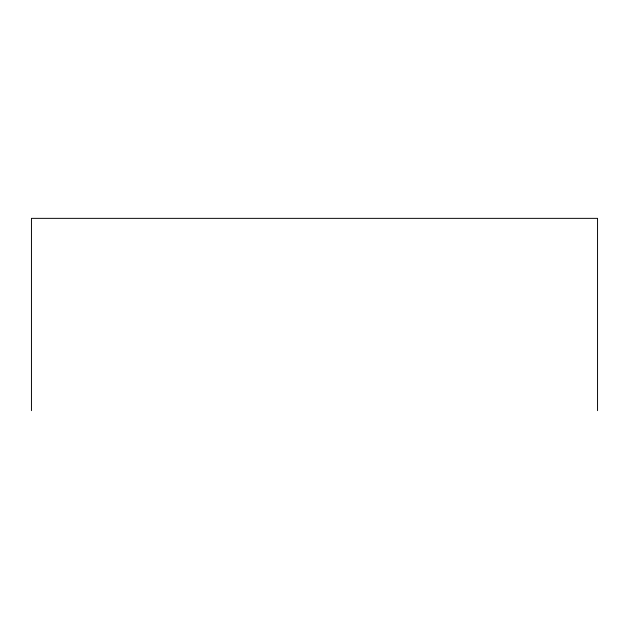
<?xml version="1.0" encoding="UTF-8"?>
<svg xmlns="http://www.w3.org/2000/svg" width="629" height="629" viewBox="0 0 629 629"><rect width="100%" height="100%" fill="white"/><g stroke="black" fill="none" stroke-linecap="round" stroke-linejoin="round"><path stroke-width="0.94" d="M597.55 410.643L597.55 218.357L31.45 218.357L31.45 410.643"/></g></svg>
